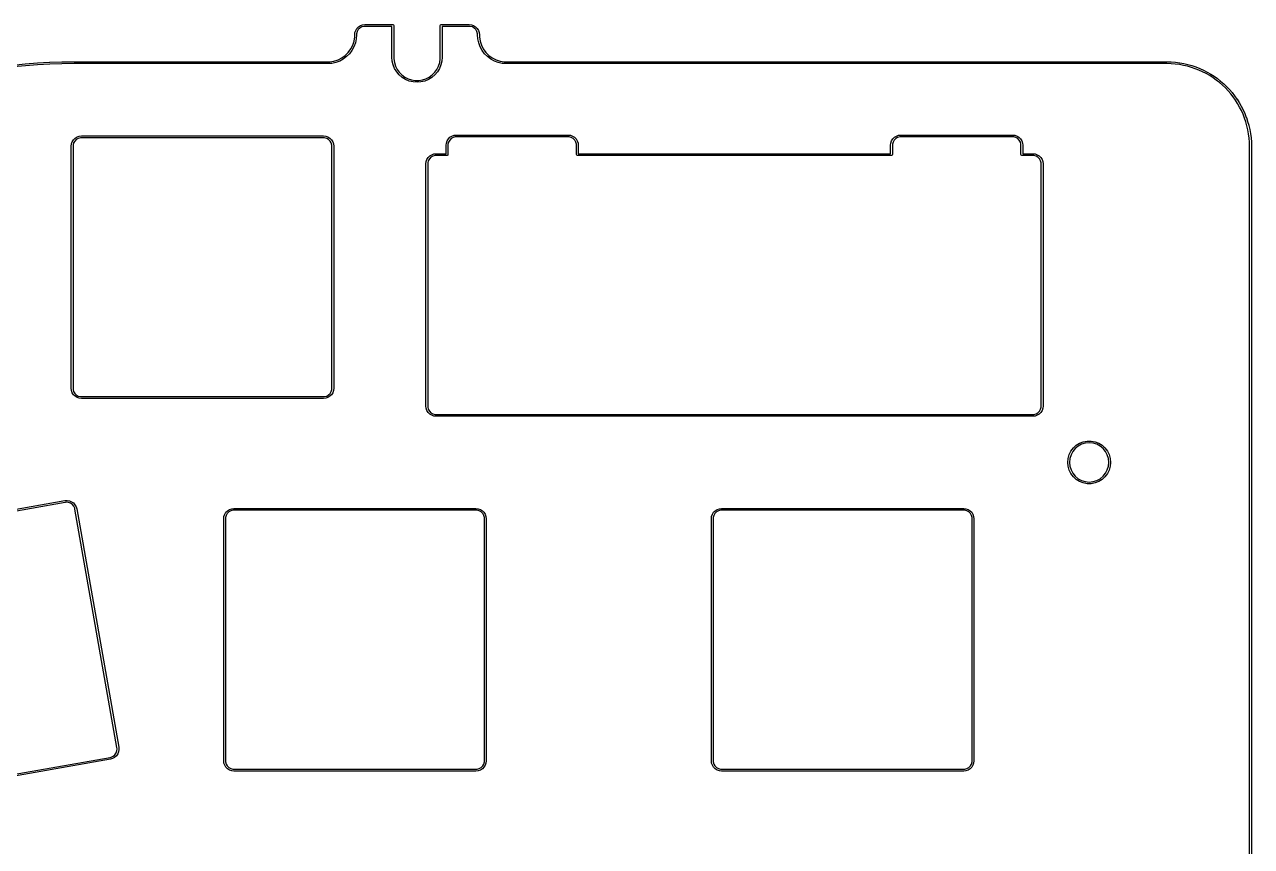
# Model space of a CAD drawing. Extents: x -2 to 284, y -95 to 1.
# Drawn here: x 217.7 to 283.6, y -43.9 to 0.2 of the extents above; entities that cross this region are included whole.
import ezdxf

# ---------------------------------------------------------------- set-up
doc = ezdxf.new("R2010")
doc.units = 0
doc.layers.add('BLACK', color=7, linetype='CONTINUOUS')

msp = doc.modelspace()

# ---------------------------------------------------------------- linework, layer by layer
at = {"layer": 'BLACK', "linetype": 'CONTINUOUS'}
for p, q in [((235.509, -0.0103), (235.596, 0.0768)), ((235.662, 0.00688), (235.579, -0.07691)), ((235.596, 0.0768), (235.7, 0.14233)), ((235.765, 0.06613), (235.662, 0.00688)), ((235.7, 0.14233), (235.816, 0.18301)), ((235.88, 0.0968), (235.765, 0.06613)), ((235.816, 0.18301), (235.939, 0.1968)), ((235.939, 0.0968), (235.88, 0.0968)), ((235.939, 0.1968), (235.939, 0.19677)), ((235.939, 0.19677), (237.439, 0.19677)), ((235.939, 0.09677), (235.939, 0.0968)), ((237.389, 0.09677), (235.939, 0.09677)), ((237.389, -1.55323), (237.389, 0.09677)), ((237.439, 0.19677), (237.474, 0.18213)), ((237.474, 0.18213), (237.489, 0.14677)), ((237.489, 0.14677), (237.489, -1.55323)), ((239.989, 0.14677), (240.003, 0.18213)), ((239.989, -1.55323), (239.989, 0.14677)), ((240.003, 0.18213), (240.039, 0.19677)), ((240.039, 0.19677), (241.539, 0.19677)), ((241.539, 0.09677), (240.089, 0.09677)), ((240.089, 0.09677), (240.089, -1.55323)), ((241.539, 0.19677), (241.661, 0.18298)), ((241.598, 0.09677), (241.539, 0.09677)), ((241.712, 0.0661), (241.598, 0.09677)), ((241.661, 0.18298), (241.777, 0.1423)), ((241.815, 0.00686), (241.712, 0.0661)), ((241.777, 0.1423), (241.882, 0.07678)), ((241.899, -0.07692), (241.815, 0.00686)), ((241.882, 0.07678), (241.969, -0.01031)), ((235.353, -0.69276), (235.389, -0.46734)), ((235.389, -0.35322), (235.403, -0.23084)), ((235.389, -0.35323), (235.389, -0.35322)), ((235.389, -0.46734), (235.389, -0.35323)), ((235.403, -0.23084), (235.443, -0.11458)), ((235.473, -0.57381), (235.426, -0.78991)), ((235.443, -0.11458), (235.509, -0.0103)), ((235.489, -0.35323), (235.473, -0.57381)), ((235.519, -0.17952), (235.489, -0.29398)), ((235.489, -0.29398), (235.489, -0.35322)), ((235.489, -0.35322), (235.489, -0.35323)), ((235.489, -0.35323), (235.489, -0.35323)), ((235.579, -0.07691), (235.519, -0.17952)), ((241.958, -0.17954), (241.899, -0.07692)), ((241.989, -0.29398), (241.958, -0.17954)), ((241.969, -0.01031), (242.034, -0.1146)), ((241.989, -0.35323), (241.989, -0.29398)), ((242.005, -0.57382), (241.989, -0.35323)), ((241.989, -0.35323), (241.989, -0.35323)), ((241.989, -0.35323), (241.989, -0.35323)), ((241.989, -0.35323), (241.989, -0.35323)), ((241.989, -0.35323), (241.989, -0.35323)), ((242.052, -0.78992), (242.005, -0.57382)), ((242.034, -0.1146), (242.075, -0.23084)), ((242.075, -0.23084), (242.089, -0.35309)), ((242.089, -0.35309), (242.089, -0.35323)), ((242.089, -0.35323), (242.089, -0.35323)), ((242.089, -0.35323), (242.089, -0.35323)), ((242.089, -0.35323), (242.089, -0.35323)), ((242.089, -0.35323), (242.089, -0.35331)), ((242.089, -0.35331), (242.089, -0.46735)), ((242.089, -0.46735), (242.124, -0.69277)), ((234.883, -1.45921), (235.045, -1.29782)), ((235.045, -1.29782), (235.179, -1.11318)), ((235.243, -1.19121), (235.11, -1.36825)), ((235.179, -1.11318), (235.283, -0.90982)), ((235.349, -0.99711), (235.243, -1.19121)), ((235.283, -0.90982), (235.353, -0.69276)), ((235.426, -0.78991), (235.349, -0.99711)), ((242.129, -0.99712), (242.052, -0.78992)), ((242.124, -0.69277), (242.195, -0.90983)), ((242.235, -1.19122), (242.129, -0.99712)), ((242.195, -0.90983), (242.299, -1.11319)), ((242.367, -1.36826), (242.235, -1.19122)), ((242.299, -1.11319), (242.433, -1.29784)), ((242.433, -1.29784), (242.594, -1.45923)), ((217.047, -1.98178), (217.698, -1.91764)), ((217.698, -1.91781), (217.699, -1.91755)), ((217.698, -1.91764), (217.698, -1.91781)), ((217.699, -1.91755), (218.351, -1.86763)), ((218.358, -1.96738), (217.707, -2.01721)), ((218.351, -1.86763), (218.352, -1.86781)), ((218.352, -1.86756), (219.006, -1.83187)), ((218.352, -1.86781), (218.352, -1.86756)), ((219.011, -1.93175), (218.358, -1.96738)), ((219.006, -1.83207), (219.007, -1.83183)), ((219.006, -1.83187), (219.006, -1.83207)), ((219.007, -1.83183), (219.661, -1.8104)), ((219.664, -1.91037), (219.011, -1.93175)), ((219.661, -1.8104), (219.662, -1.81061)), ((219.662, -1.81038), (220.317, -1.80323)), ((219.662, -1.81061), (219.662, -1.81038)), ((220.318, -1.90323), (219.664, -1.91037)), ((220.317, -1.80323), (220.317, -1.80334)), ((220.317, -1.80334), (220.318, -1.80323)), ((220.318, -1.80323), (233.939, -1.80323)), ((233.939, -1.90323), (220.318, -1.90323)), ((233.939, -1.80323), (233.939, -1.8032)), ((233.939, -1.8032), (234.053, -1.8032)), ((234.159, -1.88742), (233.939, -1.90319)), ((233.939, -1.90319), (233.939, -1.90323)), ((234.053, -1.8032), (234.278, -1.7675)), ((234.375, -1.84042), (234.159, -1.88742)), ((234.278, -1.7675), (234.495, -1.69697)), ((234.583, -1.76313), (234.375, -1.84042)), ((234.495, -1.69697), (234.699, -1.59336)), ((234.777, -1.65715), (234.583, -1.76313)), ((234.699, -1.59336), (234.883, -1.45921)), ((234.954, -1.52462), (234.777, -1.65715)), ((235.11, -1.36825), (234.954, -1.52462)), ((237.405, -1.76442), (237.389, -1.55323)), ((237.389, -1.55323), (237.389, -1.55323)), ((237.389, -1.55323), (237.389, -1.55323)), ((237.455, -1.9704), (237.405, -1.76442)), ((237.536, -2.16612), (237.455, -1.9704)), ((237.489, -1.55323), (237.489, -1.55329)), ((237.489, -1.55329), (237.489, -1.6516)), ((237.489, -1.6516), (237.52, -1.84594)), ((237.52, -1.84594), (237.58, -2.03306)), ((239.897, -2.03305), (239.958, -1.84593)), ((240.023, -1.97039), (239.942, -2.1661)), ((239.958, -1.84593), (239.989, -1.6516)), ((239.989, -1.6516), (239.989, -1.55323)), ((240.072, -1.76441), (240.023, -1.97039)), ((240.089, -1.55323), (240.072, -1.76441)), ((240.089, -1.55323), (240.089, -1.55323)), ((242.524, -1.52464), (242.367, -1.36826)), ((242.701, -1.65717), (242.524, -1.52464)), ((242.594, -1.45923), (242.779, -1.59338)), ((242.895, -1.76316), (242.701, -1.65717)), ((242.779, -1.59338), (242.982, -1.69699)), ((243.102, -1.84044), (242.895, -1.76316)), ((242.982, -1.69699), (243.199, -1.76752)), ((243.318, -1.88745), (243.102, -1.84044)), ((243.199, -1.76752), (243.425, -1.80323)), ((243.539, -1.90323), (243.318, -1.88745)), ((243.425, -1.80323), (243.539, -1.80323)), ((243.539, -1.80323), (279.006, -1.80323)), ((279.006, -1.90323), (243.539, -1.90323)), ((279.006, -1.80323), (279.007, -1.80348)), ((279.235, -1.90904), (279.006, -1.90323)), ((279.007, -1.80348), (279.008, -1.80324)), ((279.008, -1.80324), (279.239, -1.8091)), ((279.461, -1.92623), (279.235, -1.90904)), ((279.239, -1.8091), (279.24, -1.80966)), ((279.24, -1.80966), (279.242, -1.80923)), ((279.242, -1.80923), (279.47, -1.82661)), ((279.684, -1.95454), (279.461, -1.92623)), ((279.47, -1.82661), (279.471, -1.82722)), ((279.471, -1.82722), (279.473, -1.82687)), ((279.473, -1.82687), (279.698, -1.85549)), ((279.903, -1.99367), (279.684, -1.95454)), ((279.698, -1.85549), (279.699, -1.85616)), ((279.699, -1.85616), (279.7, -1.85587)), ((279.7, -1.85587), (279.922, -1.89545)), ((279.922, -1.89545), (279.923, -1.89617)), ((279.923, -1.89617), (279.924, -1.89595)), ((279.924, -1.89595), (280.142, -1.9462)), ((280.142, -1.9462), (280.143, -1.94698)), ((280.143, -1.94698), (280.145, -1.94682)), ((280.145, -1.94682), (280.358, -2.00746)), ((217.707, -2.01721), (217.057, -2.08124)), ((237.647, -2.34674), (237.536, -2.16612)), ((237.58, -2.03306), (237.67, -2.20837)), ((237.784, -2.50782), (237.647, -2.34674)), ((237.67, -2.20837), (237.785, -2.36755)), ((237.945, -2.6454), (237.784, -2.50782)), ((237.785, -2.36755), (237.924, -2.50667)), ((237.924, -2.50667), (238.084, -2.62232)), ((238.084, -2.62232), (238.259, -2.71165)), ((239.219, -2.71162), (239.394, -2.6223)), ((239.394, -2.6223), (239.553, -2.50665)), ((239.693, -2.5078), (239.532, -2.64538)), ((239.553, -2.50665), (239.692, -2.36753)), ((239.692, -2.36753), (239.808, -2.20836)), ((239.831, -2.34672), (239.693, -2.5078)), ((239.808, -2.20836), (239.897, -2.03305)), ((239.942, -2.1661), (239.831, -2.34672)), ((280.118, -2.04336), (279.903, -1.99367)), ((280.33, -2.10332), (280.118, -2.04336)), ((280.536, -2.17327), (280.33, -2.10332)), ((280.358, -2.00746), (280.359, -2.00829)), ((280.359, -2.00829), (280.36, -2.0082)), ((280.36, -2.0082), (280.57, -2.07895)), ((280.738, -2.25295), (280.536, -2.17327)), ((280.57, -2.07895), (280.571, -2.07982)), ((280.571, -2.07982), (280.572, -2.07979)), ((280.572, -2.07979), (280.776, -2.16037)), ((280.935, -2.34206), (280.738, -2.25295)), ((280.776, -2.16037), (280.777, -2.16128)), ((280.777, -2.16128), (280.778, -2.16132)), ((280.778, -2.16132), (280.978, -2.25144)), ((281.127, -2.44033), (280.935, -2.34206)), ((280.978, -2.25144), (280.979, -2.2524)), ((280.979, -2.2524), (280.98, -2.2525)), ((280.98, -2.2525), (281.174, -2.35188)), ((281.314, -2.54749), (281.127, -2.44033)), ((281.174, -2.35188), (281.175, -2.35287)), ((281.175, -2.35287), (281.176, -2.35304)), ((281.176, -2.35304), (281.365, -2.46139)), ((281.494, -2.66323), (281.314, -2.54749)), ((281.365, -2.46139), (281.365, -2.46242)), ((281.365, -2.46242), (281.367, -2.46264)), ((281.367, -2.46264), (281.549, -2.5797)), ((281.549, -2.5797), (281.55, -2.58075)), ((281.55, -2.58075), (281.551, -2.58104)), ((281.551, -2.58104), (281.728, -2.7065)), ((238.126, -2.75609), (237.945, -2.6454)), ((238.322, -2.83715), (238.126, -2.75609)), ((238.259, -2.71165), (238.446, -2.77245)), ((238.528, -2.88661), (238.322, -2.83715)), ((238.446, -2.77245), (238.64, -2.80323)), ((238.739, -2.90323), (238.528, -2.88661)), ((238.64, -2.80323), (238.739, -2.80323)), ((238.739, -2.80323), (238.739, -2.8032)), ((238.739, -2.8032), (238.837, -2.8032)), ((238.95, -2.88658), (238.739, -2.90319)), ((238.739, -2.90319), (238.739, -2.90323)), ((238.837, -2.8032), (239.032, -2.77242)), ((239.156, -2.83713), (238.95, -2.88658)), ((239.032, -2.77242), (239.219, -2.71162)), ((239.352, -2.75606), (239.156, -2.83713)), ((239.532, -2.64538), (239.352, -2.75606)), ((281.669, -2.78731), (281.494, -2.66323)), ((281.837, -2.91942), (281.669, -2.78731)), ((281.728, -2.7065), (281.728, -2.70759)), ((281.728, -2.70759), (281.73, -2.70794)), ((281.73, -2.70794), (281.9, -2.84153)), ((281.998, -3.0593), (281.837, -2.91942)), ((281.9, -2.84153), (281.9, -2.84264)), ((281.9, -2.84264), (281.901, -2.84305)), ((281.901, -2.84305), (282.065, -2.98449)), ((282.153, -3.20663), (281.998, -3.0593)), ((282.065, -2.98449), (282.065, -2.98563)), ((282.065, -2.98563), (282.066, -2.98609)), ((282.066, -2.98609), (282.223, -3.13509)), ((282.3, -3.3612), (282.153, -3.20663)), ((282.223, -3.13509), (282.223, -3.13626)), ((282.223, -3.13626), (282.224, -3.13678)), ((282.224, -3.13678), (282.373, -3.29306)), ((282.373, -3.29306), (282.374, -3.29425)), ((282.374, -3.29425), (282.375, -3.29482)), ((282.375, -3.29482), (282.516, -3.4581)), ((282.44, -3.52268), (282.3, -3.3612)), ((282.572, -3.6908), (282.44, -3.52268)), ((282.516, -3.4581), (282.517, -3.45932)), ((282.517, -3.45932), (282.518, -3.45995)), ((282.518, -3.45995), (282.652, -3.62995)), ((282.696, -3.86526), (282.572, -3.6908)), ((282.652, -3.62995), (282.652, -3.63118)), ((282.652, -3.63118), (282.653, -3.63186)), ((282.653, -3.63186), (282.778, -3.80829)), ((282.812, -4.04581), (282.696, -3.86526)), ((282.778, -3.80829), (282.779, -3.80954)), ((282.779, -3.80954), (282.78, -3.81028)), ((282.78, -3.81028), (282.897, -3.99286)), ((282.919, -4.23216), (282.812, -4.04581)), ((282.897, -3.99286), (282.897, -3.99413)), ((282.897, -3.99413), (282.898, -3.99492)), ((282.898, -3.99492), (283.006, -4.18336)), ((283.017, -4.42403), (282.919, -4.23216)), ((283.006, -4.18336), (283.007, -4.18465)), ((283.007, -4.18465), (283.008, -4.18549)), ((283.008, -4.18549), (283.107, -4.37952)), ((283.107, -4.62113), (283.017, -4.42403)), ((283.107, -4.37952), (283.107, -4.38082)), ((283.107, -4.38082), (283.108, -4.38172)), ((283.108, -4.38172), (283.198, -4.58105)), ((283.198, -4.58105), (283.198, -4.58236)), ((283.198, -4.58236), (283.199, -4.58331)), ((283.199, -4.58331), (283.28, -4.78765)), ((283.186, -4.82319), (283.107, -4.62113)), ((283.256, -5.02994), (283.186, -4.82319)), ((283.316, -5.24108), (283.256, -5.02994)), ((283.28, -4.78765), (283.28, -4.78897)), ((283.28, -4.78897), (283.281, -4.78997)), ((283.281, -4.78997), (283.351, -4.99906)), ((283.366, -5.45636), (283.316, -5.24108)), ((283.351, -4.99906), (283.351, -5.00038)), ((283.351, -5.00038), (283.352, -5.00143)), ((283.352, -5.00143), (283.413, -5.21496)), ((283.413, -5.21496), (283.412, -5.21629)), ((283.412, -5.21629), (283.413, -5.21738)), ((283.413, -5.21738), (283.464, -5.43509)), ((220.284, -5.99218), (220.371, -5.90509)), ((220.371, -5.90509), (220.475, -5.83957)), ((220.54, -5.91577), (220.437, -5.97501)), ((220.475, -5.83957), (220.591, -5.79889)), ((220.655, -5.8851), (220.54, -5.91577)), ((220.591, -5.79889), (220.714, -5.7851)), ((220.714, -5.8851), (220.655, -5.8851)), ((220.714, -5.7851), (233.714, -5.7851)), ((220.714, -5.7851), (220.714, -5.7851)), ((233.714, -5.8851), (220.714, -5.8851)), ((220.714, -5.8851), (220.714, -5.8851)), ((233.714, -5.7851), (233.836, -5.79889)), ((233.773, -5.8851), (233.714, -5.8851)), ((233.887, -5.91577), (233.773, -5.8851)), ((233.836, -5.79889), (233.952, -5.83957)), ((233.99, -5.97501), (233.887, -5.91577)), ((233.952, -5.83957), (234.057, -5.9051)), ((234.057, -5.9051), (234.144, -5.99219)), ((240.421, -5.94468), (240.508, -5.85759)), ((240.574, -5.92751), (240.491, -6.0113)), ((240.508, -5.85759), (240.612, -5.79207)), ((240.677, -5.86827), (240.574, -5.92751)), ((240.612, -5.79207), (240.728, -5.75139)), ((240.792, -5.8376), (240.677, -5.86827)), ((240.728, -5.75139), (240.851, -5.7376)), ((240.851, -5.8376), (240.792, -5.8376)), ((240.851, -5.7376), (240.851, -5.73761)), ((240.851, -5.73761), (246.851, -5.7376)), ((246.851, -5.8376), (240.851, -5.83761)), ((240.851, -5.83761), (240.851, -5.8376)), ((246.851, -5.7376), (246.973, -5.75139)), ((246.91, -5.8376), (246.851, -5.8376)), ((247.024, -5.86827), (246.91, -5.8376)), ((246.973, -5.75139), (247.089, -5.79207)), ((247.127, -5.92751), (247.024, -5.86827)), ((247.089, -5.79207), (247.194, -5.8576)), ((247.211, -6.0113), (247.127, -5.92751)), ((247.194, -5.8576), (247.281, -5.94469)), ((264.297, -5.94468), (264.384, -5.85759)), ((264.45, -5.92751), (264.367, -6.0113)), ((264.384, -5.85759), (264.488, -5.79207)), ((264.553, -5.86827), (264.45, -5.92751)), ((264.488, -5.79207), (264.604, -5.75139)), ((264.668, -5.8376), (264.553, -5.86827)), ((264.604, -5.75139), (264.727, -5.7376)), ((264.727, -5.8376), (264.668, -5.8376)), ((264.727, -5.7376), (270.727, -5.7376)), ((264.727, -5.7376), (264.727, -5.7376)), ((270.727, -5.8376), (264.727, -5.8376)), ((264.727, -5.8376), (264.727, -5.8376)), ((270.727, -5.7376), (270.849, -5.75139)), ((270.786, -5.8376), (270.727, -5.8376)), ((270.9, -5.86827), (270.786, -5.8376)), ((270.849, -5.75139), (270.965, -5.79207)), ((271.003, -5.92751), (270.9, -5.86827)), ((270.965, -5.79207), (271.07, -5.8576)), ((271.087, -6.0113), (271.003, -5.92751)), ((271.07, -5.8576), (271.157, -5.94468)), ((283.405, -5.67548), (283.366, -5.45636)), ((283.433, -5.89818), (283.405, -5.67548)), ((283.45, -6.12419), (283.433, -5.89818)), ((283.464, -5.43509), (283.463, -5.43641)), ((283.463, -5.43641), (283.464, -5.43755)), ((283.464, -5.43755), (283.504, -5.65914)), ((283.504, -5.65914), (283.503, -5.66046)), ((283.503, -5.66046), (283.504, -5.66163)), ((283.504, -5.66163), (283.533, -5.88683)), ((283.533, -5.88683), (283.532, -5.88814)), ((283.532, -5.88814), (283.533, -5.88934)), ((283.533, -5.88934), (283.55, -6.11787)), ((220.164, -6.3351), (220.178, -6.21272)), ((220.164, -19.3351), (220.164, -6.3351)), ((220.164, -6.3351), (220.164, -6.3351)), ((220.178, -6.21272), (220.218, -6.09647)), ((220.218, -6.09647), (220.284, -5.99218)), ((220.294, -6.16141), (220.264, -6.27586)), ((220.264, -6.27586), (220.264, -6.3351)), ((220.264, -6.3351), (220.264, -6.3351)), ((220.264, -6.3351), (220.264, -19.3351)), ((220.354, -6.0588), (220.294, -6.16141)), ((220.437, -5.97501), (220.354, -6.0588)), ((234.074, -6.0588), (233.99, -5.97501)), ((234.133, -6.16141), (234.074, -6.0588)), ((234.164, -6.27586), (234.133, -6.16141)), ((234.144, -5.99219), (234.209, -6.09647)), ((234.164, -6.3351), (234.164, -6.27586)), ((234.164, -6.33511), (234.164, -6.3351)), ((234.164, -6.3351), (234.164, -6.3351)), ((234.164, -19.3351), (234.164, -6.33511)), ((234.209, -6.09647), (234.25, -6.21272)), ((234.25, -6.21272), (234.264, -6.33508)), ((234.264, -6.33508), (234.264, -6.33511)), ((234.264, -6.33511), (234.264, -19.3351)), ((240.301, -6.2876), (240.315, -6.16522)), ((240.301, -6.28761), (240.301, -6.2876)), ((240.301, -6.7376), (240.301, -6.28761)), ((240.315, -6.16522), (240.355, -6.04897)), ((240.355, -6.04897), (240.421, -5.94468)), ((240.431, -6.11391), (240.401, -6.22836)), ((240.401, -6.22836), (240.401, -6.2876)), ((240.401, -6.2876), (240.401, -6.28761)), ((240.401, -6.28761), (240.401, -6.78761)), ((240.491, -6.0113), (240.431, -6.11391)), ((247.27, -6.11391), (247.211, -6.0113)), ((247.301, -6.22836), (247.27, -6.11391)), ((247.281, -5.94469), (247.346, -6.04897)), ((247.301, -6.2876), (247.301, -6.22836)), ((247.301, -6.7876), (247.301, -6.2876)), ((247.301, -6.2876), (247.301, -6.2876)), ((247.346, -6.04897), (247.387, -6.16522)), ((247.387, -6.16522), (247.401, -6.28759)), ((247.401, -6.28759), (247.401, -6.2876)), ((247.401, -6.2876), (247.401, -6.7376)), ((264.177, -6.2876), (264.191, -6.16522)), ((264.177, -6.28761), (264.177, -6.2876)), ((264.177, -6.7376), (264.177, -6.28761)), ((264.191, -6.16522), (264.231, -6.04897)), ((264.231, -6.04897), (264.297, -5.94468)), ((264.307, -6.11391), (264.277, -6.22836)), ((264.277, -6.22836), (264.277, -6.2876)), ((264.277, -6.2876), (264.277, -6.28761)), ((264.277, -6.28761), (264.277, -6.78761)), ((264.367, -6.0113), (264.307, -6.11391)), ((271.146, -6.11391), (271.087, -6.0113)), ((271.177, -6.22836), (271.146, -6.11391)), ((271.157, -5.94468), (271.222, -6.04897)), ((271.177, -6.2876), (271.177, -6.22836)), ((271.177, -6.78761), (271.177, -6.2876)), ((271.177, -6.2876), (271.177, -6.2876)), ((271.222, -6.04897), (271.263, -6.16522)), ((271.263, -6.16522), (271.277, -6.28759)), ((271.277, -6.28759), (271.277, -6.2876)), ((271.277, -6.2876), (271.277, -6.73761)), ((283.456, -6.35449), (283.45, -6.12419)), ((283.456, -6.35467), (283.456, -6.35449)), ((283.456, -58.9119), (283.456, -6.35467)), ((283.55, -6.11787), (283.55, -6.11916)), ((283.55, -6.11916), (283.55, -6.1204)), ((283.55, -6.1204), (283.556, -6.35196)), ((283.556, -6.35196), (283.556, -6.35248)), ((283.556, -6.35248), (283.556, -6.35323)), ((283.556, -6.35323), (283.556, -58.9125)), ((239.214, -7.2876), (239.228, -7.16522)), ((239.228, -7.16522), (239.268, -7.04897)), ((239.268, -7.04897), (239.334, -6.94468)), ((239.344, -7.11391), (239.314, -7.22836)), ((239.314, -7.22836), (239.314, -7.2876)), ((239.334, -6.94468), (239.421, -6.85759)), ((239.404, -7.0113), (239.344, -7.11391)), ((239.487, -6.92751), (239.404, -7.0113)), ((239.421, -6.85759), (239.525, -6.79207)), ((239.59, -6.86827), (239.487, -6.92751)), ((239.525, -6.79207), (239.641, -6.75139)), ((239.705, -6.8376), (239.59, -6.86827)), ((239.641, -6.75139), (239.764, -6.7376)), ((239.764, -6.8376), (239.705, -6.8376)), ((239.764, -6.7376), (239.764, -6.7376)), ((239.764, -6.7376), (240.301, -6.7376)), ((240.351, -6.8376), (239.764, -6.8376)), ((239.764, -6.8376), (239.764, -6.8376)), ((240.386, -6.82296), (240.351, -6.8376)), ((240.401, -6.78761), (240.386, -6.82296)), ((247.301, -6.78761), (247.301, -6.7876)), ((247.315, -6.82296), (247.301, -6.78761)), ((247.351, -6.8376), (247.315, -6.82296)), ((249.289, -6.8376), (247.351, -6.8376)), ((247.401, -6.7376), (249.289, -6.7376)), ((249.289, -6.7376), (252.764, -6.7376)), ((252.764, -6.8376), (249.289, -6.8376)), ((252.764, -6.7376), (258.814, -6.7376)), ((258.814, -6.8376), (252.764, -6.8376)), ((258.814, -6.7376), (262.289, -6.7376)), ((262.289, -6.8376), (258.814, -6.8376)), ((262.289, -6.7376), (264.177, -6.7376)), ((264.227, -6.8376), (262.289, -6.8376)), ((264.262, -6.82296), (264.227, -6.8376)), ((264.277, -6.78761), (264.262, -6.82296)), ((271.191, -6.82296), (271.177, -6.78761)), ((271.177, -6.78761), (271.177, -6.78761)), ((271.227, -6.83761), (271.191, -6.82296)), ((271.814, -6.8376), (271.227, -6.83761)), ((271.277, -6.73761), (271.814, -6.7376)), ((271.814, -6.7376), (271.936, -6.75139)), ((271.873, -6.8376), (271.814, -6.8376)), ((271.987, -6.86827), (271.873, -6.8376)), ((271.936, -6.75139), (272.052, -6.79207)), ((272.09, -6.92751), (271.987, -6.86827)), ((272.052, -6.79207), (272.157, -6.8576)), ((272.174, -7.0113), (272.09, -6.92751)), ((272.157, -6.8576), (272.244, -6.94469)), ((272.233, -7.11391), (272.174, -7.0113)), ((272.264, -7.22836), (272.233, -7.11391)), ((272.244, -6.94469), (272.309, -7.04897)), ((272.264, -7.28761), (272.264, -7.22836)), ((272.309, -7.04897), (272.35, -7.16522)), ((272.35, -7.16522), (272.364, -7.28759)), ((239.214, -20.2876), (239.214, -7.2876)), ((239.214, -7.2876), (239.214, -7.2876)), ((239.314, -7.2876), (239.314, -20.2876)), ((272.264, -20.2876), (272.264, -7.28761)), ((272.264, -7.28761), (272.264, -7.28761)), ((272.264, -7.28761), (272.264, -7.28761)), ((272.364, -7.28759), (272.364, -7.28761)), ((272.364, -7.28761), (272.364, -20.2876)), ((220.178, -19.4575), (220.164, -19.3351)), ((220.164, -19.3351), (220.164, -19.3351)), ((220.164, -19.3351), (220.164, -19.3351)), ((220.218, -19.5737), (220.178, -19.4575)), ((220.284, -19.678), (220.218, -19.5737)), ((220.264, -19.3351), (220.264, -19.3351)), ((220.264, -19.3351), (220.264, -19.3943)), ((220.264, -19.3943), (220.294, -19.5088)), ((220.371, -19.7651), (220.284, -19.678)), ((220.294, -19.5088), (220.354, -19.6114)), ((220.354, -19.6114), (220.437, -19.6952)), ((220.475, -19.8306), (220.371, -19.7651)), ((220.437, -19.6952), (220.54, -19.7544)), ((220.54, -19.7544), (220.655, -19.7851)), ((233.773, -19.7851), (233.887, -19.7544)), ((233.887, -19.7544), (233.99, -19.6952)), ((234.057, -19.7651), (233.952, -19.8306)), ((233.99, -19.6952), (234.074, -19.6114)), ((234.144, -19.678), (234.057, -19.7651)), ((234.074, -19.6114), (234.133, -19.5088)), ((234.133, -19.5088), (234.164, -19.3943)), ((234.209, -19.5737), (234.144, -19.678)), ((234.164, -19.3943), (234.164, -19.3351)), ((234.164, -19.3351), (234.164, -19.3351)), ((234.25, -19.4575), (234.209, -19.5737)), ((234.264, -19.3351), (234.25, -19.4575)), ((234.264, -19.3351), (234.264, -19.3351)), ((220.591, -19.8713), (220.475, -19.8306)), ((220.714, -19.8851), (220.591, -19.8713)), ((220.655, -19.7851), (220.714, -19.7851)), ((220.714, -19.7851), (233.714, -19.7851)), ((233.714, -19.8851), (220.714, -19.8851)), ((233.714, -19.7851), (233.714, -19.7851)), ((233.714, -19.7851), (233.773, -19.7851)), ((233.836, -19.8713), (233.714, -19.8851)), ((233.714, -19.8851), (233.714, -19.8851)), ((233.952, -19.8306), (233.836, -19.8713)), ((239.228, -20.41), (239.214, -20.2876)), ((239.214, -20.2876), (239.214, -20.2876)), ((239.214, -20.2876), (239.214, -20.2876)), ((239.268, -20.5262), (239.228, -20.41)), ((239.314, -20.2876), (239.314, -20.2876)), ((239.314, -20.2876), (239.314, -20.3468)), ((239.314, -20.3468), (239.344, -20.4613)), ((272.233, -20.4613), (272.264, -20.3468)), ((272.264, -20.3468), (272.264, -20.2876)), ((272.35, -20.41), (272.309, -20.5262)), ((272.364, -20.2876), (272.35, -20.41)), ((272.364, -20.2876), (272.364, -20.2876)), ((239.334, -20.6305), (239.268, -20.5262)), ((239.421, -20.7176), (239.334, -20.6305)), ((239.344, -20.4613), (239.404, -20.5639)), ((239.404, -20.5639), (239.487, -20.6477)), ((239.525, -20.7831), (239.421, -20.7176)), ((239.487, -20.6477), (239.59, -20.7069)), ((239.641, -20.8238), (239.525, -20.7831)), ((239.59, -20.7069), (239.705, -20.7376)), ((239.764, -20.8376), (239.641, -20.8238)), ((239.705, -20.7376), (239.764, -20.7376)), ((239.764, -20.7376), (240.851, -20.7376)), ((240.851, -20.8376), (239.764, -20.8376)), ((240.851, -20.7376), (246.851, -20.7376)), ((246.851, -20.8376), (240.851, -20.8376)), ((246.851, -20.7376), (249.289, -20.7376)), ((249.289, -20.8376), (246.851, -20.8376)), ((249.289, -20.7376), (252.764, -20.7376)), ((252.764, -20.8376), (249.289, -20.8376)), ((252.764, -20.7376), (258.814, -20.7376)), ((258.814, -20.8376), (252.764, -20.8376)), ((258.814, -20.7376), (262.289, -20.7376)), ((262.289, -20.8376), (258.814, -20.8376)), ((262.289, -20.7376), (264.727, -20.7376)), ((264.727, -20.8376), (262.289, -20.8376)), ((264.727, -20.7376), (270.727, -20.7376)), ((270.727, -20.8376), (264.727, -20.8376)), ((270.727, -20.7376), (271.814, -20.7376)), ((271.814, -20.8376), (270.727, -20.8376)), ((271.814, -20.7376), (271.814, -20.7376)), ((271.814, -20.7376), (271.873, -20.7376)), ((271.936, -20.8238), (271.814, -20.8376)), ((271.814, -20.8376), (271.814, -20.8376)), ((271.873, -20.7376), (271.987, -20.7069)), ((272.052, -20.7831), (271.936, -20.8238)), ((271.987, -20.7069), (272.09, -20.6477)), ((272.157, -20.7176), (272.052, -20.7831)), ((272.09, -20.6477), (272.174, -20.5639)), ((272.244, -20.6305), (272.157, -20.7176)), ((272.174, -20.5639), (272.233, -20.4613)), ((272.309, -20.5262), (272.244, -20.6305)), ((273.989, -22.5379), (274.146, -22.3949)), ((274.146, -22.3949), (274.326, -22.2832)), ((274.435, -22.3378), (274.253, -22.4353)), ((274.326, -22.2832), (274.524, -22.2065)), ((274.633, -22.2778), (274.435, -22.3378)), ((274.524, -22.2065), (274.733, -22.1675)), ((274.839, -22.2575), (274.633, -22.2778)), ((274.733, -22.1675), (274.945, -22.1675)), ((275.045, -22.2778), (274.839, -22.2575)), ((274.945, -22.1675), (275.154, -22.2065)), ((275.243, -22.3378), (275.045, -22.2778)), ((275.154, -22.2065), (275.351, -22.2832)), ((275.425, -22.4353), (275.243, -22.3378)), ((275.351, -22.2832), (275.532, -22.3949)), ((275.532, -22.3949), (275.689, -22.5379)), ((273.708, -23.1013), (273.766, -22.8972)), ((273.766, -22.8972), (273.861, -22.7072)), ((273.864, -22.9088), (273.804, -23.1068)), ((273.861, -22.7072), (273.989, -22.5379)), ((273.962, -22.7264), (273.864, -22.9088)), ((274.093, -22.5665), (273.962, -22.7264)), ((274.253, -22.4353), (274.093, -22.5665)), ((275.585, -22.5665), (275.425, -22.4353)), ((275.716, -22.7264), (275.585, -22.5665)), ((275.689, -22.5379), (275.817, -22.7072)), ((275.814, -22.9088), (275.716, -22.7264)), ((275.874, -23.1068), (275.814, -22.9088)), ((275.817, -22.7072), (275.911, -22.8972)), ((275.911, -22.8972), (275.969, -23.1013)), ((273.689, -23.3126), (273.708, -23.1013)), ((273.708, -23.5239), (273.689, -23.3126)), ((273.766, -23.728), (273.708, -23.5239)), ((273.804, -23.1068), (273.784, -23.3126)), ((273.784, -23.3126), (273.804, -23.5184)), ((273.804, -23.5184), (273.864, -23.7164)), ((273.864, -23.7164), (273.962, -23.8988)), ((275.716, -23.8988), (275.814, -23.7164)), ((275.814, -23.7164), (275.874, -23.5184)), ((275.894, -23.3126), (275.874, -23.1068)), ((275.874, -23.5184), (275.894, -23.3126)), ((275.969, -23.5239), (275.911, -23.728)), ((275.969, -23.1013), (275.989, -23.3126)), ((275.989, -23.3126), (275.969, -23.5239)), ((273.861, -23.918), (273.766, -23.728)), ((273.989, -24.0874), (273.861, -23.918)), ((273.962, -23.8988), (274.093, -24.0587)), ((274.146, -24.2303), (273.989, -24.0874)), ((274.093, -24.0587), (274.253, -24.1899)), ((274.326, -24.342), (274.146, -24.2303)), ((274.253, -24.1899), (274.435, -24.2874)), ((274.524, -24.4187), (274.326, -24.342)), ((274.435, -24.2874), (274.633, -24.3474)), ((274.633, -24.3474), (274.839, -24.3677)), ((274.839, -24.3677), (275.045, -24.3474)), ((275.045, -24.3474), (275.243, -24.2874)), ((275.351, -24.342), (275.154, -24.4187)), ((275.243, -24.2874), (275.425, -24.1899)), ((275.532, -24.2303), (275.351, -24.342)), ((275.425, -24.1899), (275.585, -24.0587)), ((275.689, -24.0874), (275.532, -24.2303)), ((275.585, -24.0587), (275.716, -23.8988)), ((275.817, -23.918), (275.689, -24.0874)), ((275.911, -23.728), (275.817, -23.918)), ((274.733, -24.4577), (274.524, -24.4187)), ((274.945, -24.4577), (274.733, -24.4577)), ((275.154, -24.4187), (274.945, -24.4577)), ((207.021, -27.6229), (219.823, -25.3655)), ((219.841, -25.464), (207.038, -27.7214)), ((219.823, -25.3655), (219.946, -25.3578)), ((219.823, -25.3655), (219.823, -25.3655)), ((219.823, -25.3655), (219.823, -25.3655)), ((219.899, -25.4537), (219.841, -25.464)), ((219.841, -25.464), (219.841, -25.464)), ((219.841, -25.464), (219.841, -25.464)), ((220.017, -25.464), (219.899, -25.4537)), ((219.946, -25.3578), (220.068, -25.3777)), ((220.128, -25.5046), (220.017, -25.464)), ((220.068, -25.3777), (220.182, -25.4241)), ((220.225, -25.5725), (220.128, -25.5046)), ((220.182, -25.4241), (220.283, -25.4948)), ((220.302, -25.6633), (220.225, -25.5725)), ((220.283, -25.4948), (220.365, -25.5861)), ((220.352, -25.7707), (220.302, -25.6633)), ((220.365, -25.5861), (220.426, -25.6935)), ((220.426, -25.6935), (220.46, -25.8116)), ((220.362, -25.829), (220.352, -25.7707)), ((222.619, -38.6315), (220.362, -25.829)), ((220.362, -25.829), (220.362, -25.829)), ((220.362, -25.829), (220.362, -25.829)), ((220.362, -25.829), (220.362, -25.829)), ((220.362, -25.829), (220.362, -25.829)), ((220.46, -25.8116), (220.46, -25.8117)), ((220.46, -25.8117), (220.46, -25.8117)), ((220.46, -25.8117), (220.46, -25.8117)), ((220.46, -25.8117), (222.718, -38.6141)), ((228.355, -26.3376), (228.369, -26.2152)), ((228.355, -39.3376), (228.355, -26.3376)), ((228.355, -26.3376), (228.355, -26.3376)), ((228.369, -26.2152), (228.41, -26.099)), ((228.41, -26.099), (228.475, -25.9947)), ((228.486, -26.1639), (228.455, -26.2784)), ((228.455, -26.2784), (228.455, -26.3376)), ((228.455, -26.3376), (228.455, -26.3376)), ((228.455, -26.3376), (228.455, -39.3376)), ((228.475, -25.9947), (228.562, -25.9076)), ((228.545, -26.0613), (228.486, -26.1639)), ((228.629, -25.9775), (228.545, -26.0613)), ((228.562, -25.9076), (228.667, -25.8421)), ((228.732, -25.9183), (228.629, -25.9775)), ((228.667, -25.8421), (228.783, -25.8014)), ((228.846, -25.8876), (228.732, -25.9183)), ((228.783, -25.8014), (228.905, -25.7876)), ((228.905, -25.8876), (228.846, -25.8876)), ((228.905, -25.7876), (241.905, -25.7876)), ((228.905, -25.7876), (228.905, -25.7876)), ((241.905, -25.8876), (228.905, -25.8876)), ((228.905, -25.8876), (228.905, -25.8876)), ((241.905, -25.7876), (242.028, -25.8014)), ((241.965, -25.8876), (241.905, -25.8876)), ((242.079, -25.9183), (241.965, -25.8876)), ((242.028, -25.8014), (242.144, -25.8421)), ((242.182, -25.9775), (242.079, -25.9183)), ((242.144, -25.8421), (242.248, -25.9076)), ((242.265, -26.0613), (242.182, -25.9775)), ((242.248, -25.9076), (242.335, -25.9947)), ((242.325, -26.1639), (242.265, -26.0613)), ((242.355, -26.2784), (242.325, -26.1639)), ((242.335, -25.9947), (242.401, -26.099)), ((242.355, -26.3376), (242.355, -26.2784)), ((242.355, -39.3376), (242.355, -26.3376)), ((242.355, -26.3376), (242.355, -26.3376)), ((242.401, -26.099), (242.442, -26.2152)), ((242.442, -26.2152), (242.455, -26.3376)), ((242.455, -26.3376), (242.455, -26.3376)), ((242.455, -26.3376), (242.455, -39.3376)), ((254.549, -26.3376), (254.563, -26.2152)), ((254.549, -39.3376), (254.549, -26.3376)), ((254.549, -26.3376), (254.549, -26.3376)), ((254.563, -26.2152), (254.603, -26.0989)), ((254.603, -26.0989), (254.669, -25.9946)), ((254.68, -26.1639), (254.649, -26.2783)), ((254.649, -26.2783), (254.649, -26.3376)), ((254.649, -26.3376), (254.649, -26.3376)), ((254.649, -26.3376), (254.649, -26.3376)), ((254.649, -26.3376), (254.649, -39.3376)), ((254.669, -25.9946), (254.756, -25.9075)), ((254.739, -26.0613), (254.68, -26.1639)), ((254.823, -25.9775), (254.739, -26.0613)), ((254.756, -25.9075), (254.86, -25.842)), ((254.925, -25.9182), (254.823, -25.9775)), ((254.86, -25.842), (254.977, -25.8013)), ((255.04, -25.8875), (254.925, -25.9182)), ((254.977, -25.8013), (255.099, -25.7876)), ((255.099, -25.8875), (255.04, -25.8875)), ((255.099, -25.7876), (268.099, -25.7876)), ((255.099, -25.7876), (255.099, -25.7876)), ((255.099, -25.8876), (255.099, -25.8875)), ((268.099, -25.8876), (255.099, -25.8876)), ((255.099, -25.8876), (255.099, -25.8876)), ((255.099, -25.8876), (255.099, -25.8876)), ((255.099, -25.8876), (255.099, -25.8876)), ((268.099, -25.7876), (268.099, -25.7876)), ((268.099, -25.7876), (268.221, -25.8014)), ((268.158, -25.8876), (268.099, -25.8876)), ((268.099, -25.8876), (268.099, -25.8876)), ((268.099, -25.8876), (268.099, -25.8876)), ((268.273, -25.9183), (268.158, -25.8876)), ((268.221, -25.8014), (268.338, -25.8421)), ((268.375, -25.9775), (268.273, -25.9183)), ((268.338, -25.8421), (268.442, -25.9076)), ((268.459, -26.0613), (268.375, -25.9775)), ((268.442, -25.9076), (268.529, -25.9947)), ((268.518, -26.1639), (268.459, -26.0613)), ((268.549, -26.2784), (268.518, -26.1639)), ((268.529, -25.9947), (268.595, -26.099)), ((268.549, -26.3375), (268.549, -26.2784)), ((268.549, -26.3376), (268.549, -26.3375)), ((268.549, -39.3376), (268.549, -26.3376)), ((268.595, -26.099), (268.635, -26.2152)), ((268.635, -26.2152), (268.649, -26.3376)), ((268.649, -26.3376), (268.649, -26.3376)), ((268.649, -26.3376), (268.649, -39.3376)), ((222.579, -38.9192), (222.619, -38.8079)), ((222.63, -38.6899), (222.619, -38.6315)), ((222.619, -38.6315), (222.619, -38.6315)), ((222.619, -38.8079), (222.63, -38.6899)), ((222.706, -38.8586), (222.659, -38.9727)), ((222.726, -38.7371), (222.706, -38.8586)), ((222.718, -38.6141), (222.718, -38.6141)), ((222.718, -38.6141), (222.718, -38.6141)), ((222.718, -38.6141), (222.718, -38.6142)), ((222.718, -38.6142), (222.718, -38.6142)), ((222.718, -38.6142), (222.726, -38.7371)), ((209.452, -41.4103), (222.254, -39.1528)), ((222.272, -39.2513), (209.469, -41.5087)), ((222.254, -39.1528), (222.313, -39.1425)), ((222.254, -39.1528), (222.254, -39.1528)), ((222.254, -39.1528), (222.254, -39.1528)), ((222.254, -39.1528), (222.254, -39.1528)), ((222.39, -39.2165), (222.272, -39.2513)), ((222.272, -39.2513), (222.272, -39.2513)), ((222.272, -39.2513), (222.272, -39.2513)), ((222.313, -39.1425), (222.42, -39.0925)), ((222.497, -39.1562), (222.39, -39.2165)), ((222.42, -39.0925), (222.511, -39.0163)), ((222.589, -39.0736), (222.497, -39.1562)), ((222.511, -39.0163), (222.579, -38.9192)), ((222.659, -38.9727), (222.589, -39.0736)), ((228.369, -39.46), (228.355, -39.3376)), ((228.355, -39.3376), (228.355, -39.3376)), ((228.355, -39.3376), (228.355, -39.3376)), ((228.41, -39.5762), (228.369, -39.46)), ((228.455, -39.3376), (228.455, -39.3376)), ((228.455, -39.3376), (228.455, -39.3968)), ((228.455, -39.3968), (228.486, -39.5113)), ((228.486, -39.5113), (228.545, -39.6139)), ((242.265, -39.6139), (242.325, -39.5113)), ((242.325, -39.5113), (242.355, -39.3968)), ((242.355, -39.3968), (242.355, -39.3376)), ((242.355, -39.3376), (242.355, -39.3376)), ((242.442, -39.46), (242.401, -39.5762)), ((242.455, -39.3376), (242.442, -39.46)), ((242.455, -39.3376), (242.455, -39.3376)), ((254.549, -39.3378), (254.549, -39.3376)), ((254.563, -39.46), (254.549, -39.3378)), ((254.604, -39.5762), (254.563, -39.46)), ((254.649, -39.3376), (254.649, -39.3376)), ((254.649, -39.3376), (254.649, -39.3968)), ((254.649, -39.3968), (254.68, -39.5113)), ((254.68, -39.5113), (254.739, -39.6139)), ((268.459, -39.6139), (268.518, -39.5113)), ((268.518, -39.5113), (268.549, -39.3968)), ((268.549, -39.3968), (268.549, -39.3376)), ((268.549, -39.3376), (268.549, -39.3376)), ((268.635, -39.46), (268.595, -39.5762)), ((268.649, -39.3376), (268.635, -39.46)), ((268.649, -39.3376), (268.649, -39.3376)), ((228.475, -39.6805), (228.41, -39.5762)), ((228.562, -39.7676), (228.475, -39.6805)), ((228.545, -39.6139), (228.629, -39.6977)), ((228.667, -39.8331), (228.562, -39.7676)), ((228.629, -39.6977), (228.732, -39.7569)), ((228.783, -39.8738), (228.667, -39.8331)), ((228.732, -39.7569), (228.846, -39.7876)), ((228.905, -39.8876), (228.783, -39.8738)), ((228.846, -39.7876), (228.905, -39.7876)), ((228.905, -39.7876), (241.905, -39.7876)), ((241.905, -39.8876), (228.905, -39.8876)), ((241.905, -39.7876), (241.905, -39.7876)), ((241.905, -39.7876), (241.965, -39.7876)), ((242.028, -39.8738), (241.905, -39.8876)), ((241.905, -39.8876), (241.905, -39.8876)), ((241.965, -39.7876), (242.079, -39.7569)), ((242.144, -39.8331), (242.028, -39.8738)), ((242.079, -39.7569), (242.182, -39.6977)), ((242.248, -39.7676), (242.144, -39.8331)), ((242.182, -39.6977), (242.265, -39.6139)), ((242.335, -39.6805), (242.248, -39.7676)), ((242.401, -39.5762), (242.335, -39.6805)), ((254.669, -39.6805), (254.604, -39.5762)), ((254.756, -39.7676), (254.669, -39.6805)), ((254.739, -39.6139), (254.823, -39.6977)), ((254.86, -39.8331), (254.756, -39.7676)), ((254.823, -39.6977), (254.925, -39.7569)), ((254.977, -39.8738), (254.86, -39.8331)), ((254.925, -39.7569), (255.04, -39.7876)), ((255.099, -39.8876), (254.977, -39.8738)), ((255.04, -39.7876), (255.099, -39.7876)), ((255.099, -39.7876), (268.099, -39.7876)), ((268.099, -39.8876), (255.099, -39.8876)), ((255.099, -39.8876), (255.099, -39.8876)), ((255.099, -39.8876), (255.099, -39.8876)), ((268.099, -39.7876), (268.099, -39.7876)), ((268.099, -39.7876), (268.099, -39.7876)), ((268.099, -39.7876), (268.099, -39.7876)), ((268.099, -39.7876), (268.158, -39.7876)), ((268.221, -39.8738), (268.099, -39.8875)), ((268.099, -39.8875), (268.099, -39.8876)), ((268.158, -39.7876), (268.273, -39.7569)), ((268.338, -39.8331), (268.221, -39.8738)), ((268.273, -39.7569), (268.375, -39.6977)), ((268.442, -39.7676), (268.338, -39.8331)), ((268.375, -39.6977), (268.459, -39.6139)), ((268.529, -39.6805), (268.442, -39.7676)), ((268.595, -39.5762), (268.529, -39.6805))]:
    msp.add_line(p, q, dxfattribs=at)

doc.saveas('drawing.dxf')
